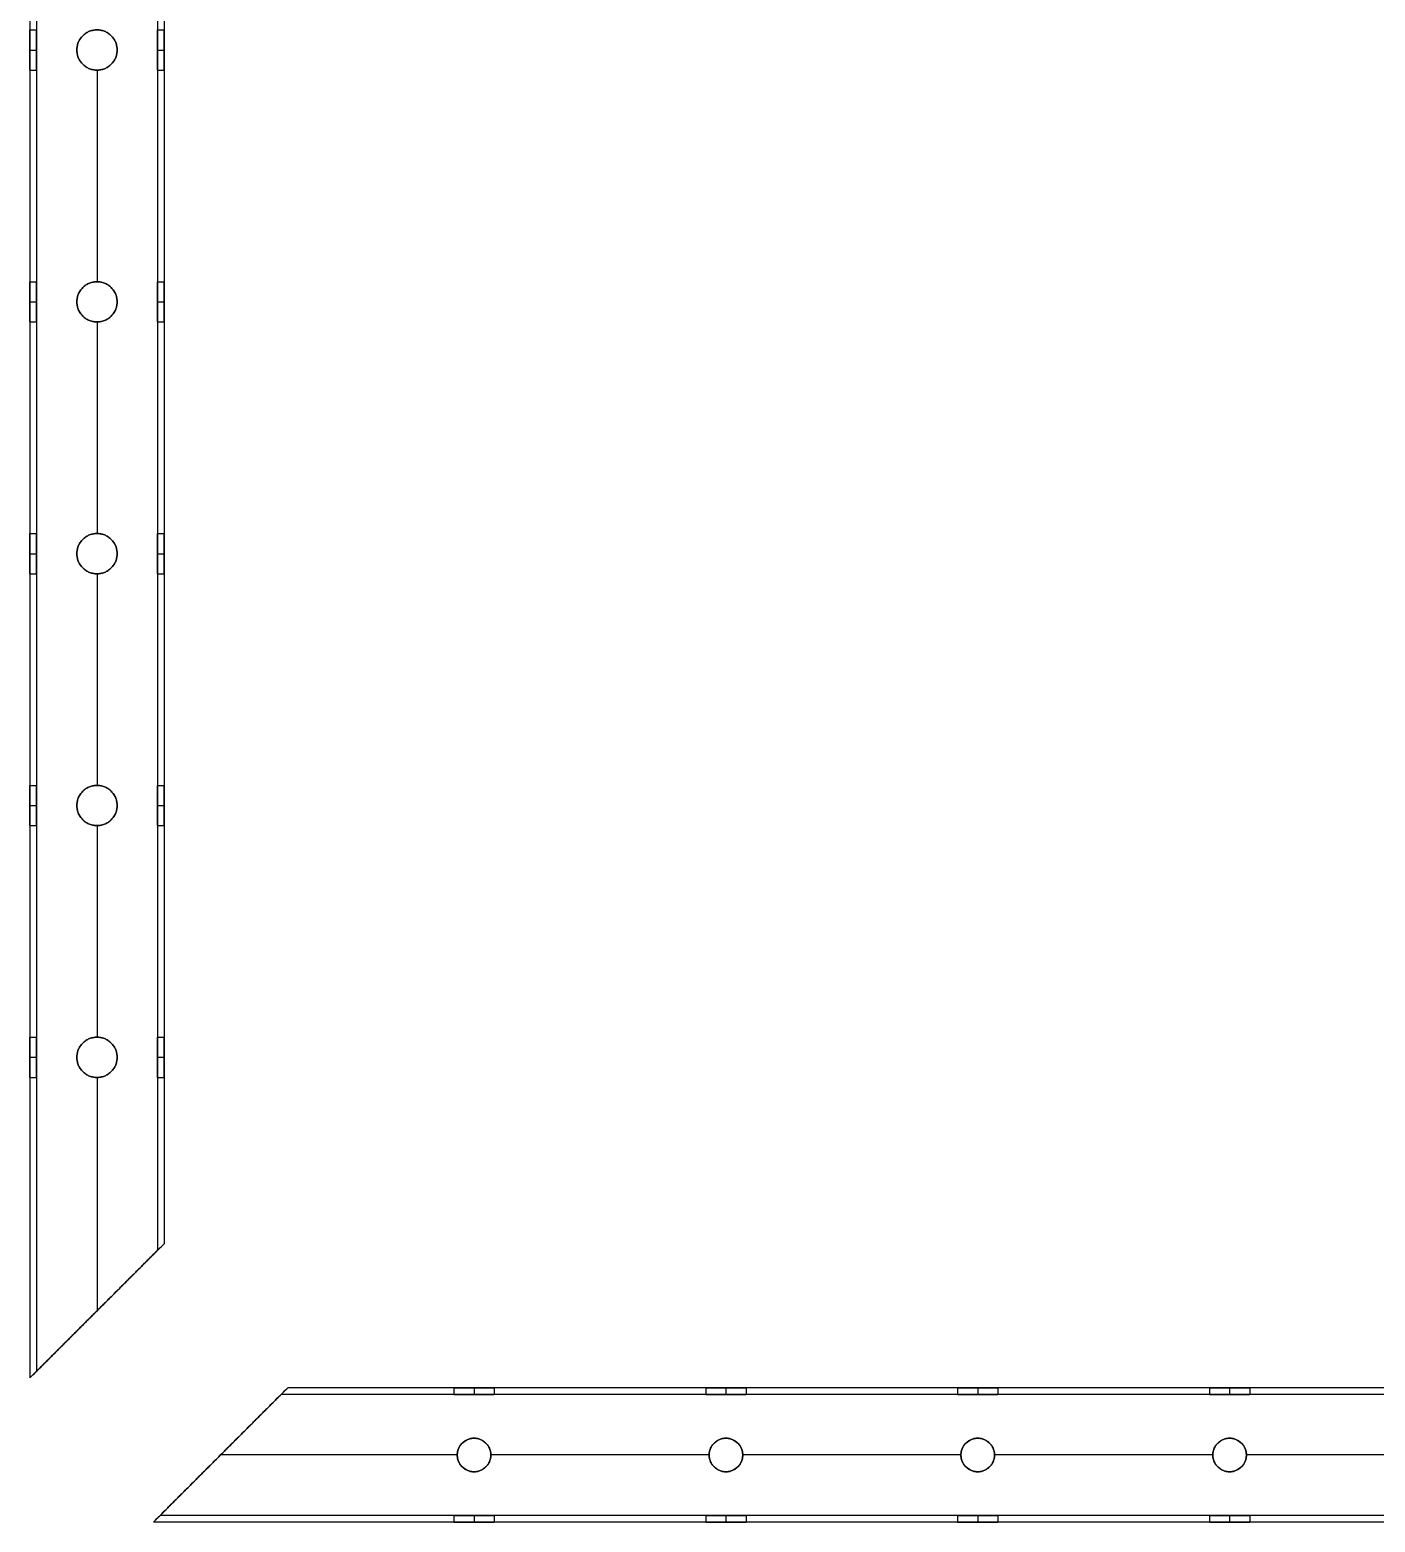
# Model space of a CAD drawing. Header units: millimetres. Extents: x 1279 to 9834, y -699 to 998.
# Drawn here: x 3123.3 to 3524, y -648.6 to -204.2 of the extents above; entities that cross this region are included whole.
import ezdxf

# ---------------------------------------------------------------- set-up
doc = ezdxf.new("R2010")
doc.units = ezdxf.units.MM
doc.header["$MEASUREMENT"] = 0
doc.layers.add('staal', color=7, linetype='Continuous', true_color=0x4c4c4c)

msp = doc.modelspace()

# ---------------------------------------------------------------- linework, layer by layer
at = {"layer": 'staal'}
for p, q in [((3123.32, -204.2, 1905.19), (3125.32, -204.2, 1905.19)), ((3143.32, -204.2, 1923.19), (3143.32, -204.2, 1925.19)), ((3143.32, -204.2, 1885.19), (3143.32, -204.2, 1887.19)), ((3161.32, -204.2, 1905.19), (3163.32, -204.2, 1905.19)), ((3123.32, -210.2, 1899.19), (3125.32, -210.2, 1899.19)), ((3123.32, -210.2, 1911.19), (3125.32, -210.2, 1911.19)), ((3137.32, -210.2, 1923.19), (3137.32, -210.2, 1925.19)), ((3137.32, -210.2, 1885.19), (3137.32, -210.2, 1887.19)), ((3149.32, -210.2, 1923.19), (3149.32, -210.2, 1925.19)), ((3149.32, -210.2, 1885.19), (3149.32, -210.2, 1887.19)), ((3161.32, -210.2, 1899.19), (3163.32, -210.2, 1899.19)), ((3161.32, -210.2, 1911.19), (3163.32, -210.2, 1911.19)), ((3123.32, -216.2, 1905.19), (3125.32, -216.2, 1905.19)), ((3143.32, -216.2, 1923.19), (3143.32, -216.2, 1925.19)), ((3143.32, -216.2, 1885.19), (3143.32, -216.2, 1887.19)), ((3161.32, -216.2, 1905.19), (3163.32, -216.2, 1905.19)), ((3123.32, -279.2, 1905.19), (3125.32, -279.2, 1905.19)), ((3143.32, -279.2, 1923.19), (3143.32, -279.2, 1925.19)), ((3143.32, -279.2, 1885.19), (3143.32, -279.2, 1887.19)), ((3161.32, -279.2, 1905.19), (3163.32, -279.2, 1905.19)), ((3123.32, -285.2, 1899.19), (3125.32, -285.2, 1899.19)), ((3123.32, -285.2, 1911.19), (3125.32, -285.2, 1911.19)), ((3137.32, -285.2, 1923.19), (3137.32, -285.2, 1925.19)), ((3137.32, -285.2, 1885.19), (3137.32, -285.2, 1887.19)), ((3149.32, -285.2, 1923.19), (3149.32, -285.2, 1925.19)), ((3149.32, -285.2, 1885.19), (3149.32, -285.2, 1887.19)), ((3161.32, -285.2, 1899.19), (3163.32, -285.2, 1899.19)), ((3161.32, -285.2, 1911.19), (3163.32, -285.2, 1911.19)), ((3123.32, -291.2, 1905.19), (3125.32, -291.2, 1905.19)), ((3143.32, -291.2, 1923.19), (3143.32, -291.2, 1925.19)), ((3143.32, -291.2, 1885.19), (3143.32, -291.2, 1887.19)), ((3161.32, -291.2, 1905.19), (3163.32, -291.2, 1905.19)), ((3123.32, -354.2, 1905.19), (3125.32, -354.2, 1905.19)), ((3143.32, -354.2, 1923.19), (3143.32, -354.2, 1925.19)), ((3143.32, -354.2, 1885.19), (3143.32, -354.2, 1887.19)), ((3161.32, -354.2, 1905.19), (3163.32, -354.2, 1905.19)), ((3123.32, -360.2, 1899.19), (3125.32, -360.2, 1899.19)), ((3123.32, -360.2, 1911.19), (3125.32, -360.2, 1911.19)), ((3137.32, -360.2, 1923.19), (3137.32, -360.2, 1925.19)), ((3137.32, -360.2, 1885.19), (3137.32, -360.2, 1887.19)), ((3149.32, -360.2, 1923.19), (3149.32, -360.2, 1925.19)), ((3149.32, -360.2, 1885.19), (3149.32, -360.2, 1887.19)), ((3161.32, -360.2, 1899.19), (3163.32, -360.2, 1899.19)), ((3161.32, -360.2, 1911.19), (3163.32, -360.2, 1911.19)), ((3123.32, -366.2, 1905.19), (3125.32, -366.2, 1905.19)), ((3143.32, -366.2, 1923.19), (3143.32, -366.2, 1925.19)), ((3143.32, -366.2, 1885.19), (3143.32, -366.2, 1887.19)), ((3161.32, -366.2, 1905.19), (3163.32, -366.2, 1905.19)), ((3123.32, -429.2, 1905.19), (3125.32, -429.2, 1905.19)), ((3143.32, -429.2, 1923.19), (3143.32, -429.2, 1925.19)), ((3143.32, -429.2, 1885.19), (3143.32, -429.2, 1887.19)), ((3161.32, -429.2, 1905.19), (3163.32, -429.2, 1905.19)), ((3123.32, -435.2, 1899.19), (3125.32, -435.2, 1899.19)), ((3123.32, -435.2, 1911.19), (3125.32, -435.2, 1911.19)), ((3137.32, -435.2, 1923.19), (3137.32, -435.2, 1925.19)), ((3137.32, -435.2, 1885.19), (3137.32, -435.2, 1887.19)), ((3149.32, -435.2, 1923.19), (3149.32, -435.2, 1925.19)), ((3149.32, -435.2, 1885.19), (3149.32, -435.2, 1887.19)), ((3161.32, -435.2, 1899.19), (3163.32, -435.2, 1899.19)), ((3161.32, -435.2, 1911.19), (3163.32, -435.2, 1911.19)), ((3123.32, -441.2, 1905.19), (3125.32, -441.2, 1905.19)), ((3143.32, -441.2, 1923.19), (3143.32, -441.2, 1925.19)), ((3143.32, -441.2, 1885.19), (3143.32, -441.2, 1887.19)), ((3161.32, -441.2, 1905.19), (3163.32, -441.2, 1905.19)), ((3123.32, -504.2, 1905.19), (3125.32, -504.2, 1905.19)), ((3143.32, -504.2, 1923.19), (3143.32, -504.2, 1925.19)), ((3143.32, -504.2, 1885.19), (3143.32, -504.2, 1887.19)), ((3161.32, -504.2, 1905.19), (3163.32, -504.2, 1905.19)), ((3123.32, -510.2, 1899.19), (3125.32, -510.2, 1899.19)), ((3123.32, -510.2, 1911.19), (3125.32, -510.2, 1911.19)), ((3137.32, -510.2, 1923.19), (3137.32, -510.2, 1925.19)), ((3137.32, -510.2, 1885.19), (3137.32, -510.2, 1887.19)), ((3149.32, -510.2, 1923.19), (3149.32, -510.2, 1925.19)), ((3149.32, -510.2, 1885.19), (3149.32, -510.2, 1887.19)), ((3161.32, -510.2, 1899.19), (3163.32, -510.2, 1899.19)), ((3161.32, -510.2, 1911.19), (3163.32, -510.2, 1911.19)), ((3123.32, -516.2, 1905.19), (3125.32, -516.2, 1905.19)), ((3143.32, -516.2, 1923.19), (3143.32, -516.2, 1925.19)), ((3143.32, -516.2, 1885.19), (3143.32, -516.2, 1887.19)), ((3161.32, -516.2, 1905.19), (3163.32, -516.2, 1905.19)), ((3123.32, -605.7, 1885.19), (3163.32, -565.7, 1885.19)), ((3163.32, -565.7, 1910.19), (3161.32, -567.7, 1910.19)), ((3125.32, -603.7, 1910.19), (3123.32, -605.7, 1910.19)), ((3160.12, -648.63, 1885.19), (3200.12, -608.63, 1885.19)), ((3200.12, -608.63, 1910.19), (3198.12, -610.63, 1910.19)), ((3249.62, -608.63, 1905.19), (3249.62, -610.63, 1905.19)), ((3255.62, -608.63, 1911.19), (3255.62, -610.63, 1911.19)), ((3255.62, -608.63, 1899.19), (3255.62, -610.63, 1899.19)), ((3261.62, -608.63, 1905.19), (3261.62, -610.63, 1905.19)), ((3324.62, -608.63, 1905.19), (3324.62, -610.63, 1905.19)), ((3330.62, -608.63, 1911.19), (3330.62, -610.63, 1911.19)), ((3330.62, -608.63, 1899.19), (3330.62, -610.63, 1899.19)), ((3336.62, -608.63, 1905.19), (3336.62, -610.63, 1905.19)), ((3399.62, -608.63, 1905.19), (3399.62, -610.63, 1905.19)), ((3405.62, -608.63, 1911.19), (3405.62, -610.63, 1911.19)), ((3405.62, -608.63, 1899.19), (3405.62, -610.63, 1899.19)), ((3411.62, -608.63, 1905.19), (3411.62, -610.63, 1905.19)), ((3474.62, -608.63, 1905.19), (3474.62, -610.63, 1905.19)), ((3480.62, -608.63, 1911.19), (3480.62, -610.63, 1911.19)), ((3480.62, -608.63, 1899.19), (3480.62, -610.63, 1899.19)), ((3486.62, -608.63, 1905.19), (3486.62, -610.63, 1905.19)), ((3255.62, -623.63, 1885.19), (3255.62, -623.63, 1887.19)), ((3255.62, -623.63, 1923.19), (3255.62, -623.63, 1925.19)), ((3330.62, -623.63, 1885.19), (3330.62, -623.63, 1887.19)), ((3330.62, -623.63, 1923.19), (3330.62, -623.63, 1925.19)), ((3405.62, -623.63, 1885.19), (3405.62, -623.63, 1887.19)), ((3405.62, -623.63, 1923.19), (3405.62, -623.63, 1925.19)), ((3480.62, -623.63, 1885.19), (3480.62, -623.63, 1887.19)), ((3480.62, -623.63, 1923.19), (3480.62, -623.63, 1925.19)), ((3250.62, -628.63, 1923.19), (3250.62, -628.63, 1925.19)), ((3250.62, -628.63, 1885.19), (3250.62, -628.63, 1887.19)), ((3260.62, -628.63, 1923.19), (3260.62, -628.63, 1925.19)), ((3260.62, -628.63, 1885.19), (3260.62, -628.63, 1887.19)), ((3325.62, -628.63, 1923.19), (3325.62, -628.63, 1925.19)), ((3325.62, -628.63, 1885.19), (3325.62, -628.63, 1887.19)), ((3335.62, -628.63, 1923.19), (3335.62, -628.63, 1925.19)), ((3335.62, -628.63, 1885.19), (3335.62, -628.63, 1887.19)), ((3400.62, -628.63, 1923.19), (3400.62, -628.63, 1925.19)), ((3400.62, -628.63, 1885.19), (3400.62, -628.63, 1887.19)), ((3410.62, -628.63, 1923.19), (3410.62, -628.63, 1925.19)), ((3410.62, -628.63, 1885.19), (3410.62, -628.63, 1887.19)), ((3475.62, -628.63, 1923.19), (3475.62, -628.63, 1925.19)), ((3475.62, -628.63, 1885.19), (3475.62, -628.63, 1887.19)), ((3485.62, -628.63, 1923.19), (3485.62, -628.63, 1925.19)), ((3485.62, -628.63, 1885.19), (3485.62, -628.63, 1887.19)), ((3255.62, -633.63, 1923.19), (3255.62, -633.63, 1925.19)), ((3255.62, -633.63, 1885.19), (3255.62, -633.63, 1887.19)), ((3330.62, -633.63, 1923.19), (3330.62, -633.63, 1925.19)), ((3330.62, -633.63, 1885.19), (3330.62, -633.63, 1887.19)), ((3405.62, -633.63, 1923.19), (3405.62, -633.63, 1925.19)), ((3405.62, -633.63, 1885.19), (3405.62, -633.63, 1887.19)), ((3480.62, -633.63, 1923.19), (3480.62, -633.63, 1925.19)), ((3480.62, -633.63, 1885.19), (3480.62, -633.63, 1887.19)), ((3162.12, -646.63, 1910.19), (3160.12, -648.63, 1910.19)), ((3249.62, -646.63, 1905.19), (3249.62, -648.63, 1905.19)), ((3255.62, -646.63, 1911.19), (3255.62, -648.63, 1911.19)), ((3255.62, -646.63, 1899.19), (3255.62, -648.63, 1899.19)), ((3261.62, -646.63, 1905.19), (3261.62, -648.63, 1905.19)), ((3324.62, -646.63, 1905.19), (3324.62, -648.63, 1905.19)), ((3330.62, -646.63, 1911.19), (3330.62, -648.63, 1911.19)), ((3330.62, -646.63, 1899.19), (3330.62, -648.63, 1899.19)), ((3336.62, -646.63, 1905.19), (3336.62, -648.63, 1905.19)), ((3399.62, -646.63, 1905.19), (3399.62, -648.63, 1905.19)), ((3405.62, -646.63, 1911.19), (3405.62, -648.63, 1911.19)), ((3405.62, -646.63, 1899.19), (3405.62, -648.63, 1899.19)), ((3411.62, -646.63, 1905.19), (3411.62, -648.63, 1905.19)), ((3474.62, -646.63, 1905.19), (3474.62, -648.63, 1905.19)), ((3480.62, -646.63, 1911.19), (3480.62, -648.63, 1911.19)), ((3480.62, -646.63, 1899.19), (3480.62, -648.63, 1899.19)), ((3486.62, -646.63, 1905.19), (3486.62, -648.63, 1905.19))]:
    msp.add_line(p, q, dxfattribs=at)
for centre in [(3255.62, -628.63, 1885.19), (3255.62, -628.63, 1924.19), (3255.62, -628.63, 1886.19), (3330.62, -628.63, 1885.19), (3330.62, -628.63, 1924.19), (3330.62, -628.63, 1886.19), (3405.62, -628.63, 1885.19), (3405.62, -628.63, 1924.19), (3405.62, -628.63, 1886.19), (3480.62, -628.63, 1885.19), (3480.62, -628.63, 1924.19), (3480.62, -628.63, 1886.19)]:
    msp.add_circle(centre, 5, dxfattribs=at)
for points in [[(3123.32, 710.3, 1885.19), (3123.32, 52.3, 1885.19), (3123.32, -605.7, 1885.19)], [(3123.32, 710.3, 1925.19), (3123.32, 52.3, 1925.19), (3123.32, -605.7, 1925.19)], [(3125.32, 708.3, 1923.19), (3125.32, 52.3, 1923.19), (3125.32, -603.7, 1923.19)], [(3125.32, 708.3, 1887.19), (3125.32, 52.3, 1887.19), (3125.32, -603.7, 1887.19)], [(3161.32, 672.3, 1923.19), (3161.32, 52.3, 1923.19), (3161.32, -567.7, 1923.19)], [(3161.32, 672.3, 1887.19), (3161.32, 52.3, 1887.19), (3161.32, -567.7, 1887.19)], [(3163.32, 670.3, 1885.19), (3163.32, 52.3, 1885.19), (3163.32, -565.7, 1885.19)], [(3163.32, 670.3, 1925.19), (3163.32, 52.3, 1925.19), (3163.32, -565.7, 1925.19)], [(3123.32, -216.2, 1905.19), (3123.32, -247.7, 1905.19), (3123.32, -279.2, 1905.19)], [(3125.32, -216.2, 1905.19), (3125.32, -247.7, 1905.19), (3125.32, -279.2, 1905.19)], [(3143.32, -216.2, 1925.19), (3143.32, -247.7, 1925.19), (3143.32, -279.2, 1925.19)], [(3143.32, -216.2, 1923.19), (3143.32, -247.7, 1923.19), (3143.32, -279.2, 1923.19)], [(3143.32, -216.2, 1887.19), (3143.32, -247.7, 1887.19), (3143.32, -279.2, 1887.19)], [(3143.32, -216.2, 1885.19), (3143.32, -247.7, 1885.19), (3143.32, -279.2, 1885.19)], [(3161.32, -216.2, 1905.19), (3161.32, -247.7, 1905.19), (3161.32, -279.2, 1905.19)], [(3163.32, -216.2, 1905.19), (3163.32, -247.7, 1905.19), (3163.32, -279.2, 1905.19)], [(3123.32, -291.2, 1905.19), (3123.32, -322.7, 1905.19), (3123.32, -354.2, 1905.19)], [(3125.32, -291.2, 1905.19), (3125.32, -322.7, 1905.19), (3125.32, -354.2, 1905.19)], [(3143.32, -291.2, 1925.19), (3143.32, -322.7, 1925.19), (3143.32, -354.2, 1925.19)], [(3143.32, -291.2, 1923.19), (3143.32, -322.7, 1923.19), (3143.32, -354.2, 1923.19)], [(3143.32, -291.2, 1887.19), (3143.32, -322.7, 1887.19), (3143.32, -354.2, 1887.19)], [(3143.32, -291.2, 1885.19), (3143.32, -322.7, 1885.19), (3143.32, -354.2, 1885.19)], [(3161.32, -291.2, 1905.19), (3161.32, -322.7, 1905.19), (3161.32, -354.2, 1905.19)], [(3163.32, -291.2, 1905.19), (3163.32, -322.7, 1905.19), (3163.32, -354.2, 1905.19)], [(3123.32, -366.2, 1905.19), (3123.32, -397.7, 1905.19), (3123.32, -429.2, 1905.19)], [(3125.32, -366.2, 1905.19), (3125.32, -397.7, 1905.19), (3125.32, -429.2, 1905.19)], [(3143.32, -366.2, 1925.19), (3143.32, -397.7, 1925.19), (3143.32, -429.2, 1925.19)], [(3143.32, -366.2, 1923.19), (3143.32, -397.7, 1923.19), (3143.32, -429.2, 1923.19)], [(3143.32, -366.2, 1887.19), (3143.32, -397.7, 1887.19), (3143.32, -429.2, 1887.19)], [(3143.32, -366.2, 1885.19), (3143.32, -397.7, 1885.19), (3143.32, -429.2, 1885.19)], [(3161.32, -366.2, 1905.19), (3161.32, -397.7, 1905.19), (3161.32, -429.2, 1905.19)], [(3163.32, -366.2, 1905.19), (3163.32, -397.7, 1905.19), (3163.32, -429.2, 1905.19)], [(3123.32, -441.2, 1905.19), (3123.32, -472.7, 1905.19), (3123.32, -504.2, 1905.19)], [(3125.32, -441.2, 1905.19), (3125.32, -472.7, 1905.19), (3125.32, -504.2, 1905.19)], [(3143.32, -441.2, 1925.19), (3143.32, -472.7, 1925.19), (3143.32, -504.2, 1925.19)], [(3143.32, -441.2, 1923.19), (3143.32, -472.7, 1923.19), (3143.32, -504.2, 1923.19)], [(3143.32, -441.2, 1887.19), (3143.32, -472.7, 1887.19), (3143.32, -504.2, 1887.19)], [(3143.32, -441.2, 1885.19), (3143.32, -472.7, 1885.19), (3143.32, -504.2, 1885.19)], [(3161.32, -441.2, 1905.19), (3161.32, -472.7, 1905.19), (3161.32, -504.2, 1905.19)], [(3163.32, -441.2, 1905.19), (3163.32, -472.7, 1905.19), (3163.32, -504.2, 1905.19)], [(3123.32, -516.2, 1905.19), (3123.32, -560.95, 1905.19), (3123.32, -605.7, 1905.19)], [(3125.32, -516.2, 1905.19), (3125.32, -559.95, 1905.19), (3125.32, -603.7, 1905.19)], [(3143.32, -516.2, 1925.19), (3143.32, -550.95, 1925.19), (3143.32, -585.7, 1925.19)], [(3143.32, -516.2, 1923.19), (3143.32, -550.95, 1923.19), (3143.32, -585.7, 1923.19)], [(3143.32, -516.2, 1887.19), (3143.32, -550.95, 1887.19), (3143.32, -585.7, 1887.19)], [(3143.32, -516.2, 1885.19), (3143.32, -550.95, 1885.19), (3143.32, -585.7, 1885.19)], [(3161.32, -516.2, 1905.19), (3161.32, -541.95, 1905.19), (3161.32, -567.7, 1905.19)], [(3163.32, -516.2, 1905.19), (3163.32, -540.95, 1905.19), (3163.32, -565.7, 1905.19)], [(3123.32, -605.7, 1925.19), (3143.32, -585.7, 1925.19), (3163.32, -565.7, 1925.19)], [(3161.32, -567.7, 1923.19), (3143.32, -585.7, 1923.19), (3125.32, -603.7, 1923.19)], [(3125.32, -603.7, 1887.19), (3143.32, -585.7, 1887.19), (3161.32, -567.7, 1887.19)], [(3161.32, -567.7, 1887.19), (3161.32, -567.7, 1905.19), (3161.32, -567.7, 1923.19)], [(3163.32, -565.7, 1885.19), (3163.32, -565.7, 1905.19), (3163.32, -565.7, 1925.19)], [(3143.17, -585.85, 1925.19), (3143.17, -585.85, 1924.19), (3143.17, -585.85, 1923.19)], [(3143.17, -585.85, 1887.19), (3143.17, -585.85, 1886.19), (3143.17, -585.85, 1885.19)], [(3125.32, -603.7, 1923.19), (3125.32, -603.7, 1905.19), (3125.32, -603.7, 1887.19)], [(3123.32, -605.7, 1885.19), (3123.32, -605.7, 1905.19), (3123.32, -605.7, 1925.19)], [(3160.12, -648.63, 1925.19), (3180.12, -628.63, 1925.19), (3200.12, -608.63, 1925.19)], [(3200.12, -608.63, 1885.19), (3200.12, -608.63, 1905.19), (3200.12, -608.63, 1925.19)], [(4436.12, -608.63, 1885.19), (3818.12, -608.63, 1885.19), (3200.12, -608.63, 1885.19)], [(4436.12, -608.63, 1925.19), (3818.12, -608.63, 1925.19), (3200.12, -608.63, 1925.19)], [(3249.62, -608.63, 1905.19), (3224.87, -608.63, 1905.19), (3200.12, -608.63, 1905.19)], [(3324.62, -608.63, 1905.19), (3293.12, -608.63, 1905.19), (3261.62, -608.63, 1905.19)], [(3399.62, -608.63, 1905.19), (3368.12, -608.63, 1905.19), (3336.62, -608.63, 1905.19)], [(3474.62, -608.63, 1905.19), (3443.12, -608.63, 1905.19), (3411.62, -608.63, 1905.19)], [(3549.62, -608.63, 1905.19), (3518.12, -608.63, 1905.19), (3486.62, -608.63, 1905.19)], [(3198.12, -610.63, 1923.19), (3180.12, -628.63, 1923.19), (3162.12, -646.63, 1923.19)], [(3162.12, -646.63, 1887.19), (3180.12, -628.63, 1887.19), (3198.12, -610.63, 1887.19)], [(3198.12, -610.63, 1887.19), (3198.12, -610.63, 1905.19), (3198.12, -610.63, 1923.19)], [(4438.12, -610.63, 1923.19), (3818.12, -610.63, 1923.19), (3198.12, -610.63, 1923.19)], [(4438.12, -610.63, 1887.19), (3818.12, -610.63, 1887.19), (3198.12, -610.63, 1887.19)], [(3249.62, -610.63, 1905.19), (3223.87, -610.63, 1905.19), (3198.12, -610.63, 1905.19)], [(3324.62, -610.63, 1905.19), (3293.12, -610.63, 1905.19), (3261.62, -610.63, 1905.19)], [(3399.62, -610.63, 1905.19), (3368.12, -610.63, 1905.19), (3336.62, -610.63, 1905.19)], [(3474.62, -610.63, 1905.19), (3443.12, -610.63, 1905.19), (3411.62, -610.63, 1905.19)], [(3549.62, -610.63, 1905.19), (3518.12, -610.63, 1905.19), (3486.62, -610.63, 1905.19)], [(3179.97, -628.79, 1925.19), (3179.97, -628.79, 1924.19), (3179.97, -628.79, 1923.19)], [(3179.97, -628.79, 1887.19), (3179.97, -628.79, 1886.19), (3179.97, -628.79, 1885.19)], [(3250.62, -628.63, 1925.19), (3215.37, -628.63, 1925.19), (3180.12, -628.63, 1925.19)], [(3250.62, -628.63, 1923.19), (3215.37, -628.63, 1923.19), (3180.12, -628.63, 1923.19)], [(3250.62, -628.63, 1887.19), (3215.37, -628.63, 1887.19), (3180.12, -628.63, 1887.19)], [(3250.62, -628.63, 1885.19), (3215.37, -628.63, 1885.19), (3180.12, -628.63, 1885.19)], [(3325.62, -628.63, 1925.19), (3293.12, -628.63, 1925.19), (3260.62, -628.63, 1925.19)], [(3325.62, -628.63, 1923.19), (3293.12, -628.63, 1923.19), (3260.62, -628.63, 1923.19)], [(3325.62, -628.63, 1887.19), (3293.12, -628.63, 1887.19), (3260.62, -628.63, 1887.19)], [(3325.62, -628.63, 1885.19), (3293.12, -628.63, 1885.19), (3260.62, -628.63, 1885.19)], [(3400.62, -628.63, 1925.19), (3368.12, -628.63, 1925.19), (3335.62, -628.63, 1925.19)], [(3400.62, -628.63, 1923.19), (3368.12, -628.63, 1923.19), (3335.62, -628.63, 1923.19)], [(3400.62, -628.63, 1887.19), (3368.12, -628.63, 1887.19), (3335.62, -628.63, 1887.19)], [(3400.62, -628.63, 1885.19), (3368.12, -628.63, 1885.19), (3335.62, -628.63, 1885.19)], [(3475.62, -628.63, 1925.19), (3443.12, -628.63, 1925.19), (3410.62, -628.63, 1925.19)], [(3475.62, -628.63, 1923.19), (3443.12, -628.63, 1923.19), (3410.62, -628.63, 1923.19)], [(3475.62, -628.63, 1887.19), (3443.12, -628.63, 1887.19), (3410.62, -628.63, 1887.19)], [(3475.62, -628.63, 1885.19), (3443.12, -628.63, 1885.19), (3410.62, -628.63, 1885.19)], [(3550.62, -628.63, 1925.19), (3518.12, -628.63, 1925.19), (3485.62, -628.63, 1925.19)], [(3550.62, -628.63, 1923.19), (3518.12, -628.63, 1923.19), (3485.62, -628.63, 1923.19)], [(3550.62, -628.63, 1887.19), (3518.12, -628.63, 1887.19), (3485.62, -628.63, 1887.19)], [(3550.62, -628.63, 1885.19), (3518.12, -628.63, 1885.19), (3485.62, -628.63, 1885.19)], [(4476.12, -648.63, 1885.19), (3818.12, -648.63, 1885.19), (3160.12, -648.63, 1885.19)], [(4476.12, -648.63, 1925.19), (3818.12, -648.63, 1925.19), (3160.12, -648.63, 1925.19)], [(3160.12, -648.63, 1885.19), (3160.12, -648.63, 1905.19), (3160.12, -648.63, 1925.19)], [(3249.62, -648.63, 1905.19), (3204.87, -648.63, 1905.19), (3160.12, -648.63, 1905.19)], [(3162.12, -646.63, 1923.19), (3162.12, -646.63, 1905.19), (3162.12, -646.63, 1887.19)], [(4474.12, -646.63, 1923.19), (3818.12, -646.63, 1923.19), (3162.12, -646.63, 1923.19)], [(4474.12, -646.63, 1887.19), (3818.12, -646.63, 1887.19), (3162.12, -646.63, 1887.19)], [(3249.62, -646.63, 1905.19), (3205.87, -646.63, 1905.19), (3162.12, -646.63, 1905.19)], [(3324.62, -646.63, 1905.19), (3293.12, -646.63, 1905.19), (3261.62, -646.63, 1905.19)], [(3324.62, -648.63, 1905.19), (3293.12, -648.63, 1905.19), (3261.62, -648.63, 1905.19)], [(3399.62, -646.63, 1905.19), (3368.12, -646.63, 1905.19), (3336.62, -646.63, 1905.19)], [(3399.62, -648.63, 1905.19), (3368.12, -648.63, 1905.19), (3336.62, -648.63, 1905.19)], [(3474.62, -646.63, 1905.19), (3443.12, -646.63, 1905.19), (3411.62, -646.63, 1905.19)], [(3474.62, -648.63, 1905.19), (3443.12, -648.63, 1905.19), (3411.62, -648.63, 1905.19)], [(3549.62, -646.63, 1905.19), (3518.12, -646.63, 1905.19), (3486.62, -646.63, 1905.19)], [(3549.62, -648.63, 1905.19), (3518.12, -648.63, 1905.19), (3486.62, -648.63, 1905.19)]]:
    msp.add_open_spline(points, degree=2, dxfattribs=at)
for points, knots in [([(3123.32, -210.2, 1899.19), (3123.32, -204.2, 1899.19), (3123.32, -204.2, 1905.19), (3123.32, -204.2, 1911.19), (3123.32, -210.2, 1911.19), (3123.32, -216.2, 1911.19), (3123.32, -216.2, 1905.19), (3123.32, -216.2, 1899.19), (3123.32, -210.2, 1899.19)], [0, 0, 0, 7.853982, 7.853982, 15.707963, 15.707963, 23.561945, 23.561945, 31.415927, 31.415927, 31.415927]), ([(3125.32, -210.2, 1899.19), (3125.32, -216.2, 1899.19), (3125.32, -216.2, 1905.19), (3125.32, -216.2, 1911.19), (3125.32, -210.2, 1911.19), (3125.32, -204.2, 1911.19), (3125.32, -204.2, 1905.19), (3125.32, -204.2, 1899.19), (3125.32, -210.2, 1899.19)], [-31.415927, -31.415927, -31.415927, -23.561945, -23.561945, -15.707963, -15.707963, -7.853982, -7.853982, 0, 0, 0]), ([(3149.32, -210.2, 1925.19), (3149.32, -216.2, 1925.19), (3143.32, -216.2, 1925.19), (3137.32, -216.2, 1925.19), (3137.32, -210.2, 1925.19), (3137.32, -204.2, 1925.19), (3143.32, -204.2, 1925.19), (3149.32, -204.2, 1925.19), (3149.32, -210.2, 1925.19)], [-31.415927, -31.415927, -31.415927, -23.561945, -23.561945, -15.707963, -15.707963, -7.853982, -7.853982, 0, 0, 0]), ([(3149.32, -210.2, 1923.19), (3149.32, -204.2, 1923.19), (3143.32, -204.2, 1923.19), (3137.32, -204.2, 1923.19), (3137.32, -210.2, 1923.19), (3137.32, -216.2, 1923.19), (3143.32, -216.2, 1923.19), (3149.32, -216.2, 1923.19), (3149.32, -210.2, 1923.19)], [0, 0, 0, 7.853982, 7.853982, 15.707963, 15.707963, 23.561945, 23.561945, 31.415927, 31.415927, 31.415927]), ([(3149.32, -210.2, 1887.19), (3149.32, -216.2, 1887.19), (3143.32, -216.2, 1887.19), (3137.32, -216.2, 1887.19), (3137.32, -210.2, 1887.19), (3137.32, -204.2, 1887.19), (3143.32, -204.2, 1887.19), (3149.32, -204.2, 1887.19), (3149.32, -210.2, 1887.19)], [-31.415927, -31.415927, -31.415927, -23.561945, -23.561945, -15.707963, -15.707963, -7.853982, -7.853982, 0, 0, 0]), ([(3149.32, -210.2, 1885.19), (3149.32, -204.2, 1885.19), (3143.32, -204.2, 1885.19), (3137.32, -204.2, 1885.19), (3137.32, -210.2, 1885.19), (3137.32, -216.2, 1885.19), (3143.32, -216.2, 1885.19), (3149.32, -216.2, 1885.19), (3149.32, -210.2, 1885.19)], [0, 0, 0, 7.853982, 7.853982, 15.707963, 15.707963, 23.561945, 23.561945, 31.415927, 31.415927, 31.415927]), ([(3161.32, -210.2, 1899.19), (3161.32, -204.2, 1899.19), (3161.32, -204.2, 1905.19), (3161.32, -204.2, 1911.19), (3161.32, -210.2, 1911.19), (3161.32, -216.2, 1911.19), (3161.32, -216.2, 1905.19), (3161.32, -216.2, 1899.19), (3161.32, -210.2, 1899.19)], [0, 0, 0, 7.853982, 7.853982, 15.707963, 15.707963, 23.561945, 23.561945, 31.415927, 31.415927, 31.415927]), ([(3163.32, -210.2, 1899.19), (3163.32, -216.2, 1899.19), (3163.32, -216.2, 1905.19), (3163.32, -216.2, 1911.19), (3163.32, -210.2, 1911.19), (3163.32, -204.2, 1911.19), (3163.32, -204.2, 1905.19), (3163.32, -204.2, 1899.19), (3163.32, -210.2, 1899.19)], [-31.415927, -31.415927, -31.415927, -23.561945, -23.561945, -15.707963, -15.707963, -7.853982, -7.853982, 0, 0, 0]), ([(3123.32, -285.2, 1899.19), (3123.32, -279.2, 1899.19), (3123.32, -279.2, 1905.19), (3123.32, -279.2, 1911.19), (3123.32, -285.2, 1911.19), (3123.32, -291.2, 1911.19), (3123.32, -291.2, 1905.19), (3123.32, -291.2, 1899.19), (3123.32, -285.2, 1899.19)], [0, 0, 0, 7.853982, 7.853982, 15.707963, 15.707963, 23.561945, 23.561945, 31.415927, 31.415927, 31.415927]), ([(3125.32, -285.2, 1899.19), (3125.32, -291.2, 1899.19), (3125.32, -291.2, 1905.19), (3125.32, -291.2, 1911.19), (3125.32, -285.2, 1911.19), (3125.32, -279.2, 1911.19), (3125.32, -279.2, 1905.19), (3125.32, -279.2, 1899.19), (3125.32, -285.2, 1899.19)], [-31.415927, -31.415927, -31.415927, -23.561945, -23.561945, -15.707963, -15.707963, -7.853982, -7.853982, 0, 0, 0]), ([(3149.32, -285.2, 1925.19), (3149.32, -291.2, 1925.19), (3143.32, -291.2, 1925.19), (3137.32, -291.2, 1925.19), (3137.32, -285.2, 1925.19), (3137.32, -279.2, 1925.19), (3143.32, -279.2, 1925.19), (3149.32, -279.2, 1925.19), (3149.32, -285.2, 1925.19)], [-31.415927, -31.415927, -31.415927, -23.561945, -23.561945, -15.707963, -15.707963, -7.853982, -7.853982, 0, 0, 0]), ([(3149.32, -285.2, 1923.19), (3149.32, -279.2, 1923.19), (3143.32, -279.2, 1923.19), (3137.32, -279.2, 1923.19), (3137.32, -285.2, 1923.19), (3137.32, -291.2, 1923.19), (3143.32, -291.2, 1923.19), (3149.32, -291.2, 1923.19), (3149.32, -285.2, 1923.19)], [0, 0, 0, 7.853982, 7.853982, 15.707963, 15.707963, 23.561945, 23.561945, 31.415927, 31.415927, 31.415927]), ([(3149.32, -285.2, 1887.19), (3149.32, -291.2, 1887.19), (3143.32, -291.2, 1887.19), (3137.32, -291.2, 1887.19), (3137.32, -285.2, 1887.19), (3137.32, -279.2, 1887.19), (3143.32, -279.2, 1887.19), (3149.32, -279.2, 1887.19), (3149.32, -285.2, 1887.19)], [-31.415927, -31.415927, -31.415927, -23.561945, -23.561945, -15.707963, -15.707963, -7.853982, -7.853982, 0, 0, 0]), ([(3149.32, -285.2, 1885.19), (3149.32, -279.2, 1885.19), (3143.32, -279.2, 1885.19), (3137.32, -279.2, 1885.19), (3137.32, -285.2, 1885.19), (3137.32, -291.2, 1885.19), (3143.32, -291.2, 1885.19), (3149.32, -291.2, 1885.19), (3149.32, -285.2, 1885.19)], [0, 0, 0, 7.853982, 7.853982, 15.707963, 15.707963, 23.561945, 23.561945, 31.415927, 31.415927, 31.415927]), ([(3161.32, -285.2, 1899.19), (3161.32, -279.2, 1899.19), (3161.32, -279.2, 1905.19), (3161.32, -279.2, 1911.19), (3161.32, -285.2, 1911.19), (3161.32, -291.2, 1911.19), (3161.32, -291.2, 1905.19), (3161.32, -291.2, 1899.19), (3161.32, -285.2, 1899.19)], [0, 0, 0, 7.853982, 7.853982, 15.707963, 15.707963, 23.561945, 23.561945, 31.415927, 31.415927, 31.415927]), ([(3163.32, -285.2, 1899.19), (3163.32, -291.2, 1899.19), (3163.32, -291.2, 1905.19), (3163.32, -291.2, 1911.19), (3163.32, -285.2, 1911.19), (3163.32, -279.2, 1911.19), (3163.32, -279.2, 1905.19), (3163.32, -279.2, 1899.19), (3163.32, -285.2, 1899.19)], [-31.415927, -31.415927, -31.415927, -23.561945, -23.561945, -15.707963, -15.707963, -7.853982, -7.853982, 0, 0, 0]), ([(3123.32, -360.2, 1899.19), (3123.32, -354.2, 1899.19), (3123.32, -354.2, 1905.19), (3123.32, -354.2, 1911.19), (3123.32, -360.2, 1911.19), (3123.32, -366.2, 1911.19), (3123.32, -366.2, 1905.19), (3123.32, -366.2, 1899.19), (3123.32, -360.2, 1899.19)], [0, 0, 0, 7.853982, 7.853982, 15.707963, 15.707963, 23.561945, 23.561945, 31.415927, 31.415927, 31.415927]), ([(3125.32, -360.2, 1899.19), (3125.32, -366.2, 1899.19), (3125.32, -366.2, 1905.19), (3125.32, -366.2, 1911.19), (3125.32, -360.2, 1911.19), (3125.32, -354.2, 1911.19), (3125.32, -354.2, 1905.19), (3125.32, -354.2, 1899.19), (3125.32, -360.2, 1899.19)], [-31.415927, -31.415927, -31.415927, -23.561945, -23.561945, -15.707963, -15.707963, -7.853982, -7.853982, 0, 0, 0]), ([(3149.32, -360.2, 1925.19), (3149.32, -366.2, 1925.19), (3143.32, -366.2, 1925.19), (3137.32, -366.2, 1925.19), (3137.32, -360.2, 1925.19), (3137.32, -354.2, 1925.19), (3143.32, -354.2, 1925.19), (3149.32, -354.2, 1925.19), (3149.32, -360.2, 1925.19)], [-31.415927, -31.415927, -31.415927, -23.561945, -23.561945, -15.707963, -15.707963, -7.853982, -7.853982, 0, 0, 0]), ([(3149.32, -360.2, 1923.19), (3149.32, -354.2, 1923.19), (3143.32, -354.2, 1923.19), (3137.32, -354.2, 1923.19), (3137.32, -360.2, 1923.19), (3137.32, -366.2, 1923.19), (3143.32, -366.2, 1923.19), (3149.32, -366.2, 1923.19), (3149.32, -360.2, 1923.19)], [0, 0, 0, 7.853982, 7.853982, 15.707963, 15.707963, 23.561945, 23.561945, 31.415927, 31.415927, 31.415927]), ([(3149.32, -360.2, 1887.19), (3149.32, -366.2, 1887.19), (3143.32, -366.2, 1887.19), (3137.32, -366.2, 1887.19), (3137.32, -360.2, 1887.19), (3137.32, -354.2, 1887.19), (3143.32, -354.2, 1887.19), (3149.32, -354.2, 1887.19), (3149.32, -360.2, 1887.19)], [-31.415927, -31.415927, -31.415927, -23.561945, -23.561945, -15.707963, -15.707963, -7.853982, -7.853982, 0, 0, 0]), ([(3149.32, -360.2, 1885.19), (3149.32, -354.2, 1885.19), (3143.32, -354.2, 1885.19), (3137.32, -354.2, 1885.19), (3137.32, -360.2, 1885.19), (3137.32, -366.2, 1885.19), (3143.32, -366.2, 1885.19), (3149.32, -366.2, 1885.19), (3149.32, -360.2, 1885.19)], [0, 0, 0, 7.853982, 7.853982, 15.707963, 15.707963, 23.561945, 23.561945, 31.415927, 31.415927, 31.415927]), ([(3161.32, -360.2, 1899.19), (3161.32, -354.2, 1899.19), (3161.32, -354.2, 1905.19), (3161.32, -354.2, 1911.19), (3161.32, -360.2, 1911.19), (3161.32, -366.2, 1911.19), (3161.32, -366.2, 1905.19), (3161.32, -366.2, 1899.19), (3161.32, -360.2, 1899.19)], [0, 0, 0, 7.853982, 7.853982, 15.707963, 15.707963, 23.561945, 23.561945, 31.415927, 31.415927, 31.415927]), ([(3163.32, -360.2, 1899.19), (3163.32, -366.2, 1899.19), (3163.32, -366.2, 1905.19), (3163.32, -366.2, 1911.19), (3163.32, -360.2, 1911.19), (3163.32, -354.2, 1911.19), (3163.32, -354.2, 1905.19), (3163.32, -354.2, 1899.19), (3163.32, -360.2, 1899.19)], [-31.415927, -31.415927, -31.415927, -23.561945, -23.561945, -15.707963, -15.707963, -7.853982, -7.853982, 0, 0, 0]), ([(3123.32, -435.2, 1899.19), (3123.32, -429.2, 1899.19), (3123.32, -429.2, 1905.19), (3123.32, -429.2, 1911.19), (3123.32, -435.2, 1911.19), (3123.32, -441.2, 1911.19), (3123.32, -441.2, 1905.19), (3123.32, -441.2, 1899.19), (3123.32, -435.2, 1899.19)], [0, 0, 0, 7.853982, 7.853982, 15.707963, 15.707963, 23.561945, 23.561945, 31.415927, 31.415927, 31.415927]), ([(3125.32, -435.2, 1899.19), (3125.32, -441.2, 1899.19), (3125.32, -441.2, 1905.19), (3125.32, -441.2, 1911.19), (3125.32, -435.2, 1911.19), (3125.32, -429.2, 1911.19), (3125.32, -429.2, 1905.19), (3125.32, -429.2, 1899.19), (3125.32, -435.2, 1899.19)], [-31.415927, -31.415927, -31.415927, -23.561945, -23.561945, -15.707963, -15.707963, -7.853982, -7.853982, 0, 0, 0]), ([(3149.32, -435.2, 1925.19), (3149.32, -441.2, 1925.19), (3143.32, -441.2, 1925.19), (3137.32, -441.2, 1925.19), (3137.32, -435.2, 1925.19), (3137.32, -429.2, 1925.19), (3143.32, -429.2, 1925.19), (3149.32, -429.2, 1925.19), (3149.32, -435.2, 1925.19)], [-31.415927, -31.415927, -31.415927, -23.561945, -23.561945, -15.707963, -15.707963, -7.853982, -7.853982, 0, 0, 0]), ([(3149.32, -435.2, 1923.19), (3149.32, -429.2, 1923.19), (3143.32, -429.2, 1923.19), (3137.32, -429.2, 1923.19), (3137.32, -435.2, 1923.19), (3137.32, -441.2, 1923.19), (3143.32, -441.2, 1923.19), (3149.32, -441.2, 1923.19), (3149.32, -435.2, 1923.19)], [0, 0, 0, 7.853982, 7.853982, 15.707963, 15.707963, 23.561945, 23.561945, 31.415927, 31.415927, 31.415927]), ([(3149.32, -435.2, 1887.19), (3149.32, -441.2, 1887.19), (3143.32, -441.2, 1887.19), (3137.32, -441.2, 1887.19), (3137.32, -435.2, 1887.19), (3137.32, -429.2, 1887.19), (3143.32, -429.2, 1887.19), (3149.32, -429.2, 1887.19), (3149.32, -435.2, 1887.19)], [-31.415927, -31.415927, -31.415927, -23.561945, -23.561945, -15.707963, -15.707963, -7.853982, -7.853982, 0, 0, 0]), ([(3149.32, -435.2, 1885.19), (3149.32, -429.2, 1885.19), (3143.32, -429.2, 1885.19), (3137.32, -429.2, 1885.19), (3137.32, -435.2, 1885.19), (3137.32, -441.2, 1885.19), (3143.32, -441.2, 1885.19), (3149.32, -441.2, 1885.19), (3149.32, -435.2, 1885.19)], [0, 0, 0, 7.853982, 7.853982, 15.707963, 15.707963, 23.561945, 23.561945, 31.415927, 31.415927, 31.415927]), ([(3161.32, -435.2, 1899.19), (3161.32, -429.2, 1899.19), (3161.32, -429.2, 1905.19), (3161.32, -429.2, 1911.19), (3161.32, -435.2, 1911.19), (3161.32, -441.2, 1911.19), (3161.32, -441.2, 1905.19), (3161.32, -441.2, 1899.19), (3161.32, -435.2, 1899.19)], [0, 0, 0, 7.853982, 7.853982, 15.707963, 15.707963, 23.561945, 23.561945, 31.415927, 31.415927, 31.415927]), ([(3163.32, -435.2, 1899.19), (3163.32, -441.2, 1899.19), (3163.32, -441.2, 1905.19), (3163.32, -441.2, 1911.19), (3163.32, -435.2, 1911.19), (3163.32, -429.2, 1911.19), (3163.32, -429.2, 1905.19), (3163.32, -429.2, 1899.19), (3163.32, -435.2, 1899.19)], [-31.415927, -31.415927, -31.415927, -23.561945, -23.561945, -15.707963, -15.707963, -7.853982, -7.853982, 0, 0, 0]), ([(3123.32, -510.2, 1899.19), (3123.32, -504.2, 1899.19), (3123.32, -504.2, 1905.19), (3123.32, -504.2, 1911.19), (3123.32, -510.2, 1911.19), (3123.32, -516.2, 1911.19), (3123.32, -516.2, 1905.19), (3123.32, -516.2, 1899.19), (3123.32, -510.2, 1899.19)], [0, 0, 0, 7.853982, 7.853982, 15.707963, 15.707963, 23.561945, 23.561945, 31.415927, 31.415927, 31.415927]), ([(3125.32, -510.2, 1899.19), (3125.32, -516.2, 1899.19), (3125.32, -516.2, 1905.19), (3125.32, -516.2, 1911.19), (3125.32, -510.2, 1911.19), (3125.32, -504.2, 1911.19), (3125.32, -504.2, 1905.19), (3125.32, -504.2, 1899.19), (3125.32, -510.2, 1899.19)], [-31.415927, -31.415927, -31.415927, -23.561945, -23.561945, -15.707963, -15.707963, -7.853982, -7.853982, 0, 0, 0]), ([(3149.32, -510.2, 1925.19), (3149.32, -516.2, 1925.19), (3143.32, -516.2, 1925.19), (3137.32, -516.2, 1925.19), (3137.32, -510.2, 1925.19), (3137.32, -504.2, 1925.19), (3143.32, -504.2, 1925.19), (3149.32, -504.2, 1925.19), (3149.32, -510.2, 1925.19)], [-31.415927, -31.415927, -31.415927, -23.561945, -23.561945, -15.707963, -15.707963, -7.853982, -7.853982, 0, 0, 0]), ([(3149.32, -510.2, 1923.19), (3149.32, -504.2, 1923.19), (3143.32, -504.2, 1923.19), (3137.32, -504.2, 1923.19), (3137.32, -510.2, 1923.19), (3137.32, -516.2, 1923.19), (3143.32, -516.2, 1923.19), (3149.32, -516.2, 1923.19), (3149.32, -510.2, 1923.19)], [0, 0, 0, 7.853982, 7.853982, 15.707963, 15.707963, 23.561945, 23.561945, 31.415927, 31.415927, 31.415927]), ([(3149.32, -510.2, 1887.19), (3149.32, -516.2, 1887.19), (3143.32, -516.2, 1887.19), (3137.32, -516.2, 1887.19), (3137.32, -510.2, 1887.19), (3137.32, -504.2, 1887.19), (3143.32, -504.2, 1887.19), (3149.32, -504.2, 1887.19), (3149.32, -510.2, 1887.19)], [-31.415927, -31.415927, -31.415927, -23.561945, -23.561945, -15.707963, -15.707963, -7.853982, -7.853982, 0, 0, 0]), ([(3149.32, -510.2, 1885.19), (3149.32, -504.2, 1885.19), (3143.32, -504.2, 1885.19), (3137.32, -504.2, 1885.19), (3137.32, -510.2, 1885.19), (3137.32, -516.2, 1885.19), (3143.32, -516.2, 1885.19), (3149.32, -516.2, 1885.19), (3149.32, -510.2, 1885.19)], [0, 0, 0, 7.853982, 7.853982, 15.707963, 15.707963, 23.561945, 23.561945, 31.415927, 31.415927, 31.415927]), ([(3161.32, -510.2, 1899.19), (3161.32, -504.2, 1899.19), (3161.32, -504.2, 1905.19), (3161.32, -504.2, 1911.19), (3161.32, -510.2, 1911.19), (3161.32, -516.2, 1911.19), (3161.32, -516.2, 1905.19), (3161.32, -516.2, 1899.19), (3161.32, -510.2, 1899.19)], [0, 0, 0, 7.853982, 7.853982, 15.707963, 15.707963, 23.561945, 23.561945, 31.415927, 31.415927, 31.415927]), ([(3163.32, -510.2, 1899.19), (3163.32, -516.2, 1899.19), (3163.32, -516.2, 1905.19), (3163.32, -516.2, 1911.19), (3163.32, -510.2, 1911.19), (3163.32, -504.2, 1911.19), (3163.32, -504.2, 1905.19), (3163.32, -504.2, 1899.19), (3163.32, -510.2, 1899.19)], [-31.415927, -31.415927, -31.415927, -23.561945, -23.561945, -15.707963, -15.707963, -7.853982, -7.853982, 0, 0, 0]), ([(3255.62, -608.63, 1911.19), (3261.62, -608.63, 1911.19), (3261.62, -608.63, 1905.19), (3261.62, -608.63, 1899.19), (3255.62, -608.63, 1899.19), (3249.62, -608.63, 1899.19), (3249.62, -608.63, 1905.19), (3249.62, -608.63, 1911.19), (3255.62, -608.63, 1911.19)], [0, 0, 0, 7.853982, 7.853982, 15.707963, 15.707963, 23.561945, 23.561945, 31.415927, 31.415927, 31.415927]), ([(3330.62, -608.63, 1911.19), (3336.62, -608.63, 1911.19), (3336.62, -608.63, 1905.19), (3336.62, -608.63, 1899.19), (3330.62, -608.63, 1899.19), (3324.62, -608.63, 1899.19), (3324.62, -608.63, 1905.19), (3324.62, -608.63, 1911.19), (3330.62, -608.63, 1911.19)], [0, 0, 0, 7.853982, 7.853982, 15.707963, 15.707963, 23.561945, 23.561945, 31.415927, 31.415927, 31.415927]), ([(3405.62, -608.63, 1911.19), (3411.62, -608.63, 1911.19), (3411.62, -608.63, 1905.19), (3411.62, -608.63, 1899.19), (3405.62, -608.63, 1899.19), (3399.62, -608.63, 1899.19), (3399.62, -608.63, 1905.19), (3399.62, -608.63, 1911.19), (3405.62, -608.63, 1911.19)], [0, 0, 0, 7.853982, 7.853982, 15.707963, 15.707963, 23.561945, 23.561945, 31.415927, 31.415927, 31.415927]), ([(3480.62, -608.63, 1911.19), (3486.62, -608.63, 1911.19), (3486.62, -608.63, 1905.19), (3486.62, -608.63, 1899.19), (3480.62, -608.63, 1899.19), (3474.62, -608.63, 1899.19), (3474.62, -608.63, 1905.19), (3474.62, -608.63, 1911.19), (3480.62, -608.63, 1911.19)], [0, 0, 0, 7.853982, 7.853982, 15.707963, 15.707963, 23.561945, 23.561945, 31.415927, 31.415927, 31.415927]), ([(3255.62, -610.63, 1911.19), (3249.62, -610.63, 1911.19), (3249.62, -610.63, 1905.19), (3249.62, -610.63, 1899.19), (3255.62, -610.63, 1899.19), (3261.62, -610.63, 1899.19), (3261.62, -610.63, 1905.19), (3261.62, -610.63, 1911.19), (3255.62, -610.63, 1911.19)], [-31.415927, -31.415927, -31.415927, -23.561945, -23.561945, -15.707963, -15.707963, -7.853982, -7.853982, 0, 0, 0]), ([(3330.62, -610.63, 1911.19), (3324.62, -610.63, 1911.19), (3324.62, -610.63, 1905.19), (3324.62, -610.63, 1899.19), (3330.62, -610.63, 1899.19), (3336.62, -610.63, 1899.19), (3336.62, -610.63, 1905.19), (3336.62, -610.63, 1911.19), (3330.62, -610.63, 1911.19)], [-31.415927, -31.415927, -31.415927, -23.561945, -23.561945, -15.707963, -15.707963, -7.853982, -7.853982, 0, 0, 0]), ([(3405.62, -610.63, 1911.19), (3399.62, -610.63, 1911.19), (3399.62, -610.63, 1905.19), (3399.62, -610.63, 1899.19), (3405.62, -610.63, 1899.19), (3411.62, -610.63, 1899.19), (3411.62, -610.63, 1905.19), (3411.62, -610.63, 1911.19), (3405.62, -610.63, 1911.19)], [-31.415927, -31.415927, -31.415927, -23.561945, -23.561945, -15.707963, -15.707963, -7.853982, -7.853982, 0, 0, 0]), ([(3480.62, -610.63, 1911.19), (3474.62, -610.63, 1911.19), (3474.62, -610.63, 1905.19), (3474.62, -610.63, 1899.19), (3480.62, -610.63, 1899.19), (3486.62, -610.63, 1899.19), (3486.62, -610.63, 1905.19), (3486.62, -610.63, 1911.19), (3480.62, -610.63, 1911.19)], [-31.415927, -31.415927, -31.415927, -23.561945, -23.561945, -15.707963, -15.707963, -7.853982, -7.853982, 0, 0, 0]), ([(3255.62, -623.63, 1925.19), (3250.62, -623.63, 1925.19), (3250.62, -628.63, 1925.19), (3250.62, -633.63, 1925.19), (3255.62, -633.63, 1925.19), (3260.62, -633.63, 1925.19), (3260.62, -628.63, 1925.19), (3260.62, -623.63, 1925.19), (3255.62, -623.63, 1925.19)], [-31.415927, -31.415927, -31.415927, -23.561945, -23.561945, -15.707963, -15.707963, -7.853982, -7.853982, 0, 0, 0]), ([(3255.62, -623.63, 1923.19), (3260.62, -623.63, 1923.19), (3260.62, -628.63, 1923.19), (3260.62, -633.63, 1923.19), (3255.62, -633.63, 1923.19), (3250.62, -633.63, 1923.19), (3250.62, -628.63, 1923.19), (3250.62, -623.63, 1923.19), (3255.62, -623.63, 1923.19)], [0, 0, 0, 7.853982, 7.853982, 15.707963, 15.707963, 23.561945, 23.561945, 31.415927, 31.415927, 31.415927]), ([(3255.62, -623.63, 1887.19), (3250.62, -623.63, 1887.19), (3250.62, -628.63, 1887.19), (3250.62, -633.63, 1887.19), (3255.62, -633.63, 1887.19), (3260.62, -633.63, 1887.19), (3260.62, -628.63, 1887.19), (3260.62, -623.63, 1887.19), (3255.62, -623.63, 1887.19)], [-31.415927, -31.415927, -31.415927, -23.561945, -23.561945, -15.707963, -15.707963, -7.853982, -7.853982, 0, 0, 0]), ([(3330.62, -623.63, 1925.19), (3325.62, -623.63, 1925.19), (3325.62, -628.63, 1925.19), (3325.62, -633.63, 1925.19), (3330.62, -633.63, 1925.19), (3335.62, -633.63, 1925.19), (3335.62, -628.63, 1925.19), (3335.62, -623.63, 1925.19), (3330.62, -623.63, 1925.19)], [-31.415927, -31.415927, -31.415927, -23.561945, -23.561945, -15.707963, -15.707963, -7.853982, -7.853982, 0, 0, 0]), ([(3330.62, -623.63, 1923.19), (3335.62, -623.63, 1923.19), (3335.62, -628.63, 1923.19), (3335.62, -633.63, 1923.19), (3330.62, -633.63, 1923.19), (3325.62, -633.63, 1923.19), (3325.62, -628.63, 1923.19), (3325.62, -623.63, 1923.19), (3330.62, -623.63, 1923.19)], [0, 0, 0, 7.853982, 7.853982, 15.707963, 15.707963, 23.561945, 23.561945, 31.415927, 31.415927, 31.415927]), ([(3330.62, -623.63, 1887.19), (3325.62, -623.63, 1887.19), (3325.62, -628.63, 1887.19), (3325.62, -633.63, 1887.19), (3330.62, -633.63, 1887.19), (3335.62, -633.63, 1887.19), (3335.62, -628.63, 1887.19), (3335.62, -623.63, 1887.19), (3330.62, -623.63, 1887.19)], [-31.415927, -31.415927, -31.415927, -23.561945, -23.561945, -15.707963, -15.707963, -7.853982, -7.853982, 0, 0, 0]), ([(3405.62, -623.63, 1925.19), (3400.62, -623.63, 1925.19), (3400.62, -628.63, 1925.19), (3400.62, -633.63, 1925.19), (3405.62, -633.63, 1925.19), (3410.62, -633.63, 1925.19), (3410.62, -628.63, 1925.19), (3410.62, -623.63, 1925.19), (3405.62, -623.63, 1925.19)], [-31.415927, -31.415927, -31.415927, -23.561945, -23.561945, -15.707963, -15.707963, -7.853982, -7.853982, 0, 0, 0]), ([(3405.62, -623.63, 1923.19), (3410.62, -623.63, 1923.19), (3410.62, -628.63, 1923.19), (3410.62, -633.63, 1923.19), (3405.62, -633.63, 1923.19), (3400.62, -633.63, 1923.19), (3400.62, -628.63, 1923.19), (3400.62, -623.63, 1923.19), (3405.62, -623.63, 1923.19)], [0, 0, 0, 7.853982, 7.853982, 15.707963, 15.707963, 23.561945, 23.561945, 31.415927, 31.415927, 31.415927]), ([(3405.62, -623.63, 1887.19), (3400.62, -623.63, 1887.19), (3400.62, -628.63, 1887.19), (3400.62, -633.63, 1887.19), (3405.62, -633.63, 1887.19), (3410.62, -633.63, 1887.19), (3410.62, -628.63, 1887.19), (3410.62, -623.63, 1887.19), (3405.62, -623.63, 1887.19)], [-31.415927, -31.415927, -31.415927, -23.561945, -23.561945, -15.707963, -15.707963, -7.853982, -7.853982, 0, 0, 0]), ([(3480.62, -623.63, 1925.19), (3475.62, -623.63, 1925.19), (3475.62, -628.63, 1925.19), (3475.62, -633.63, 1925.19), (3480.62, -633.63, 1925.19), (3485.62, -633.63, 1925.19), (3485.62, -628.63, 1925.19), (3485.62, -623.63, 1925.19), (3480.62, -623.63, 1925.19)], [-31.415927, -31.415927, -31.415927, -23.561945, -23.561945, -15.707963, -15.707963, -7.853982, -7.853982, 0, 0, 0]), ([(3480.62, -623.63, 1923.19), (3485.62, -623.63, 1923.19), (3485.62, -628.63, 1923.19), (3485.62, -633.63, 1923.19), (3480.62, -633.63, 1923.19), (3475.62, -633.63, 1923.19), (3475.62, -628.63, 1923.19), (3475.62, -623.63, 1923.19), (3480.62, -623.63, 1923.19)], [0, 0, 0, 7.853982, 7.853982, 15.707963, 15.707963, 23.561945, 23.561945, 31.415927, 31.415927, 31.415927]), ([(3480.62, -623.63, 1887.19), (3475.62, -623.63, 1887.19), (3475.62, -628.63, 1887.19), (3475.62, -633.63, 1887.19), (3480.62, -633.63, 1887.19), (3485.62, -633.63, 1887.19), (3485.62, -628.63, 1887.19), (3485.62, -623.63, 1887.19), (3480.62, -623.63, 1887.19)], [-31.415927, -31.415927, -31.415927, -23.561945, -23.561945, -15.707963, -15.707963, -7.853982, -7.853982, 0, 0, 0]), ([(3255.62, -646.63, 1911.19), (3261.62, -646.63, 1911.19), (3261.62, -646.63, 1905.19), (3261.62, -646.63, 1899.19), (3255.62, -646.63, 1899.19), (3249.62, -646.63, 1899.19), (3249.62, -646.63, 1905.19), (3249.62, -646.63, 1911.19), (3255.62, -646.63, 1911.19)], [0, 0, 0, 7.853982, 7.853982, 15.707963, 15.707963, 23.561945, 23.561945, 31.415927, 31.415927, 31.415927]), ([(3255.62, -648.63, 1911.19), (3249.62, -648.63, 1911.19), (3249.62, -648.63, 1905.19), (3249.62, -648.63, 1899.19), (3255.62, -648.63, 1899.19), (3261.62, -648.63, 1899.19), (3261.62, -648.63, 1905.19), (3261.62, -648.63, 1911.19), (3255.62, -648.63, 1911.19)], [-31.415927, -31.415927, -31.415927, -23.561945, -23.561945, -15.707963, -15.707963, -7.853982, -7.853982, 0, 0, 0]), ([(3330.62, -646.63, 1911.19), (3336.62, -646.63, 1911.19), (3336.62, -646.63, 1905.19), (3336.62, -646.63, 1899.19), (3330.62, -646.63, 1899.19), (3324.62, -646.63, 1899.19), (3324.62, -646.63, 1905.19), (3324.62, -646.63, 1911.19), (3330.62, -646.63, 1911.19)], [0, 0, 0, 7.853982, 7.853982, 15.707963, 15.707963, 23.561945, 23.561945, 31.415927, 31.415927, 31.415927]), ([(3330.62, -648.63, 1911.19), (3324.62, -648.63, 1911.19), (3324.62, -648.63, 1905.19), (3324.62, -648.63, 1899.19), (3330.62, -648.63, 1899.19), (3336.62, -648.63, 1899.19), (3336.62, -648.63, 1905.19), (3336.62, -648.63, 1911.19), (3330.62, -648.63, 1911.19)], [-31.415927, -31.415927, -31.415927, -23.561945, -23.561945, -15.707963, -15.707963, -7.853982, -7.853982, 0, 0, 0]), ([(3405.62, -646.63, 1911.19), (3411.62, -646.63, 1911.19), (3411.62, -646.63, 1905.19), (3411.62, -646.63, 1899.19), (3405.62, -646.63, 1899.19), (3399.62, -646.63, 1899.19), (3399.62, -646.63, 1905.19), (3399.62, -646.63, 1911.19), (3405.62, -646.63, 1911.19)], [0, 0, 0, 7.853982, 7.853982, 15.707963, 15.707963, 23.561945, 23.561945, 31.415927, 31.415927, 31.415927]), ([(3405.62, -648.63, 1911.19), (3399.62, -648.63, 1911.19), (3399.62, -648.63, 1905.19), (3399.62, -648.63, 1899.19), (3405.62, -648.63, 1899.19), (3411.62, -648.63, 1899.19), (3411.62, -648.63, 1905.19), (3411.62, -648.63, 1911.19), (3405.62, -648.63, 1911.19)], [-31.415927, -31.415927, -31.415927, -23.561945, -23.561945, -15.707963, -15.707963, -7.853982, -7.853982, 0, 0, 0]), ([(3480.62, -646.63, 1911.19), (3486.62, -646.63, 1911.19), (3486.62, -646.63, 1905.19), (3486.62, -646.63, 1899.19), (3480.62, -646.63, 1899.19), (3474.62, -646.63, 1899.19), (3474.62, -646.63, 1905.19), (3474.62, -646.63, 1911.19), (3480.62, -646.63, 1911.19)], [0, 0, 0, 7.853982, 7.853982, 15.707963, 15.707963, 23.561945, 23.561945, 31.415927, 31.415927, 31.415927]), ([(3480.62, -648.63, 1911.19), (3474.62, -648.63, 1911.19), (3474.62, -648.63, 1905.19), (3474.62, -648.63, 1899.19), (3480.62, -648.63, 1899.19), (3486.62, -648.63, 1899.19), (3486.62, -648.63, 1905.19), (3486.62, -648.63, 1911.19), (3480.62, -648.63, 1911.19)], [-31.415927, -31.415927, -31.415927, -23.561945, -23.561945, -15.707963, -15.707963, -7.853982, -7.853982, 0, 0, 0])]:
    msp.add_rational_spline(points, [1, 0.707106781187, 1, 0.707106781187, 1, 0.707106781187, 1, 0.707106781187, 1], degree=2, knots=knots, dxfattribs=at)

doc.saveas('drawing.dxf')
